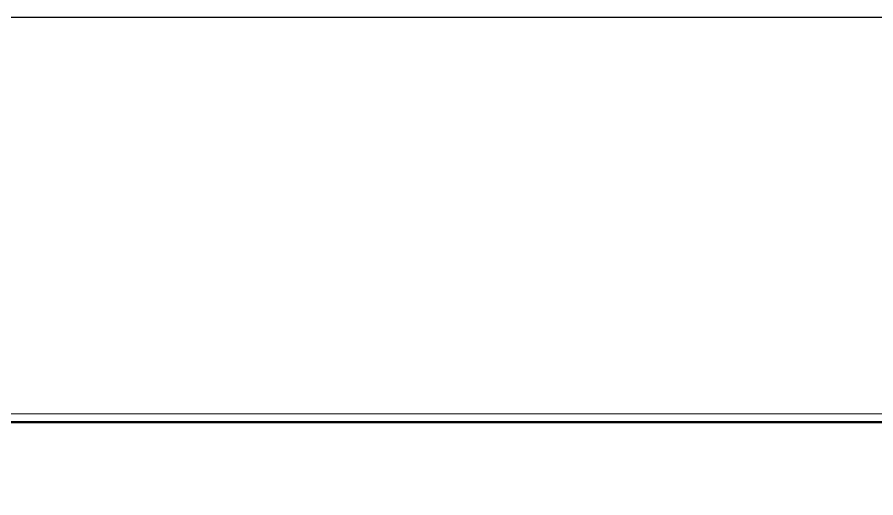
# Model space of a CAD drawing. Header units: millimetres. Extents: x -88595 to 880822, y -1054509 to -148035.
# Drawn here: x 159889 to 211915, y -225442 to -196327 of the extents above; entities that cross this region are included whole.
import ezdxf

# ---------------------------------------------------------------- set-up
doc = ezdxf.new("R2010")
doc.units = ezdxf.units.MM
doc.layers.add('Основные надписи', color=7, linetype='Continuous', lineweight=30)
doc.layers.add('Тонкие линии', color=7, linetype='Continuous', lineweight=18)
doc.layers.add('П4', color=1, linetype='Continuous')

# ---------------------------------------------------------------- blocks, each defined once
blk = doc.blocks.new('ADSK_Рамка - Форма 3-3616731-План подвала_')
at = {"layer": 'Основные надписи', "lineweight": 50}
blk.add_line((-197, 687.5), (-1361, 687.5), dxfattribs=at)
at = {"layer": 'Тонкие линии', "lineweight": 20}
blk.add_line((-1381, 692.5), (-192, 692.5), dxfattribs=at)

msp = doc.modelspace()

# ---------------------------------------------------------------- linework, layer by layer
at = {"layer": 'П4', "color": 3, "ltscale": 100}
msp.add_lwpolyline([(-88595, -196327), (880822, -196327), (880822, -376127), (-88595, -376127)], close=True, dxfattribs=at)

# ---------------------------------------------------------------- block references
at = {"layer": 'Основные надписи', "lineweight": 9, "xscale": 100, "yscale": 100, "zscale": 100}
msp.add_blockref('ADSK_Рамка - Форма 3-3616731-План подвала_', (259563, -289602), dxfattribs=at)

doc.saveas('drawing.dxf')
